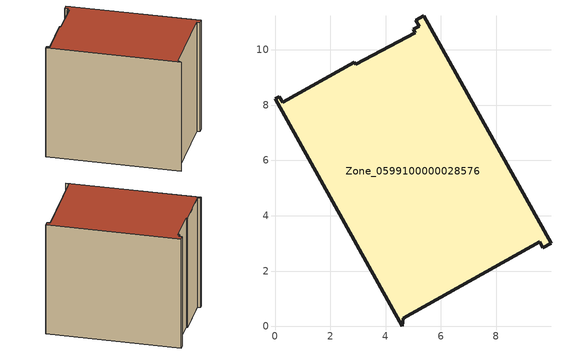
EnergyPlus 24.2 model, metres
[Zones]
Zone_0599100000028576
 floor ground (C_G): 4.99,10.74 5.21,10.86 5.09,11.07 5.38,11.23 9.98,3.01 9.69,2.85 9.58,3.06 4.63,0.29 4.6,0 0,8.22 0.15,8.31 0.27,8.1 2.86,9.54 2.91,9.49 5.08,10.62 z0
 wall outside (C_F): 9.98,3.01 5.38,11.23 5.09,11.07 5.21,10.86 4.99,10.74 5.08,10.62 2.91,9.49 2.86,9.54 0.27,8.1 0.15,8.31 0,8.22 4.6,0 4.63,0.29 9.58,3.06 9.69,2.85 9.98,3.01 z0:8.39
 roof outside (C_R): 2.86,9.54 0.27,8.1 0.15,8.31 0,8.22 4.6,0 4.63,0.29 9.58,3.06 9.69,2.85 9.98,3.01 5.38,11.23 5.09,11.07 5.21,10.86 4.99,10.74 5.08,10.62 2.91,9.49 z8.39
[BUILDING]
Pand.0599100000028576: North Axis=0; Terrain=City; Loads Convergence Tolerance Value=0.04; Temperature Convergence Tolerance Value=0.4; Solar Distribution=FullExterior; Maximum Number of Warmup Days=25; Minimum Number of Warmup Days=1
[Site:Location]
Rotterdam.The.Hague.AP_ZH_NLD Design_Conditions: Latitude=51.96; Longitude=4.45; Time Zone=1; Elevation=-4.5
[SITE:GROUNDTEMPERATURE:BUILDINGSURFACE]
18, 18, 18, 18, 18, 18, 18, 18, 18, 18, 18, 18
[MATERIAL] Thermal Absorptance=0.9; Solar Absorptance=0.7; Visible Absorptance=0.7
Name | Roughness | Thickness | Conductivity | Density | Specific Heat
G.TI.1965-1974 | MediumSmooth | 0.15 | 0.882353 | 540 | 1210
F.TI.1965-1974 | Rough | 0.3 | 0.697674 | 1920 | 840
R.TI.1965-1974 | MediumRough | 0.2 | 0.232558 | 1500 | 1000
[CONSTRUCTION]
C_G: G.TI.1965-1974
C_F: F.TI.1965-1974
C_R: R.TI.1965-1974
[ZONE]
Zone_0599100000028576: Type=1; Multiplier=1; Ceiling Height=Autocalculate; Volume=Autocalculate; Floor Area=autocalculate; Part of Total Floor Area=Yes
[ZONEINFILTRATION:DESIGNFLOWRATE]
Infil_Zone_0599100000028576: Zone or ZoneList or Space or SpaceList=Zone_0599100000028576; Schedule=AlwaysOn; Design Flow Rate Calculation Method=Flow/Area; Flow Rate per Floor Area=0.003; Constant Term Coefficient=1; Temperature Term Coefficient=0; Velocity Term Coefficient=0; Velocity Squared Term Coefficient=0
[HVACTEMPLATE:ZONE:IDEALLOADSAIRSYSTEM]
Zone_0599100000028576: Maximum Heating Supply Air Temperature=50; Minimum Cooling Supply Air Temperature=13; Maximum Heating Supply Air Humidity Ratio=0.0156; Minimum Cooling Supply Air Humidity Ratio=0.0077; Heating Limit=NoLimit; Cooling Limit=NoLimit; Dehumidification Control Type=ConstantSensibleHeatRatio; Cooling Sensible Heat Ratio=0.7; Dehumidification Setpoint=60; Humidification Control Type=None; Humidification Setpoint=30; Outdoor Air Method=None; Outdoor Air Flow Rate per Person=0.00944; Outdoor Air Flow Rate per Zone Floor Area=0; Outdoor Air Flow Rate per Zone=0; Demand Controlled Ventilation Type=None; Outdoor Air Economizer Type=NoEconomizer; Heat Recovery Type=None; Sensible Heat Recovery Effectiveness=0.7; Latent Heat Recovery Effectiveness=0.65
[ZONECONTROL:THERMOSTAT]
ThermostatControl_Zone_0599100000028576: Zone or ZoneList=Zone_0599100000028576; Control Type Schedule=DualSetpointControlType; Control 1=Thermostat_Zone_0599100000028576; Temperature Difference Between Cutout And Setpoint=0
[THERMOSTATSETPOINT:DUALSETPOINT]
Thermostat_Zone_0599100000028576: Heating Setpoint Temperature Schedule=HeatingSetpoint_Zone_0599100000028576; Cooling Setpoint Temperature Schedule=CoolingSetpoint_Zone_0599100000028576
[SCHEDULE:COMPACT]
HeatingSetpoint_Zone_0599100000028576: Through: 12/31, For: AllDays, Until: 24:00, 21
CoolingSetpoint_Zone_0599100000028576: Through: 12/31, For: AllDays, Until: 24:00, 24
DualSetpointControlType: Through: 12/31, For: AllDays, Until: 24:00, 4
AlwaysOn: Through: 12/31, For: AllDays, Until: 24:00, 1
